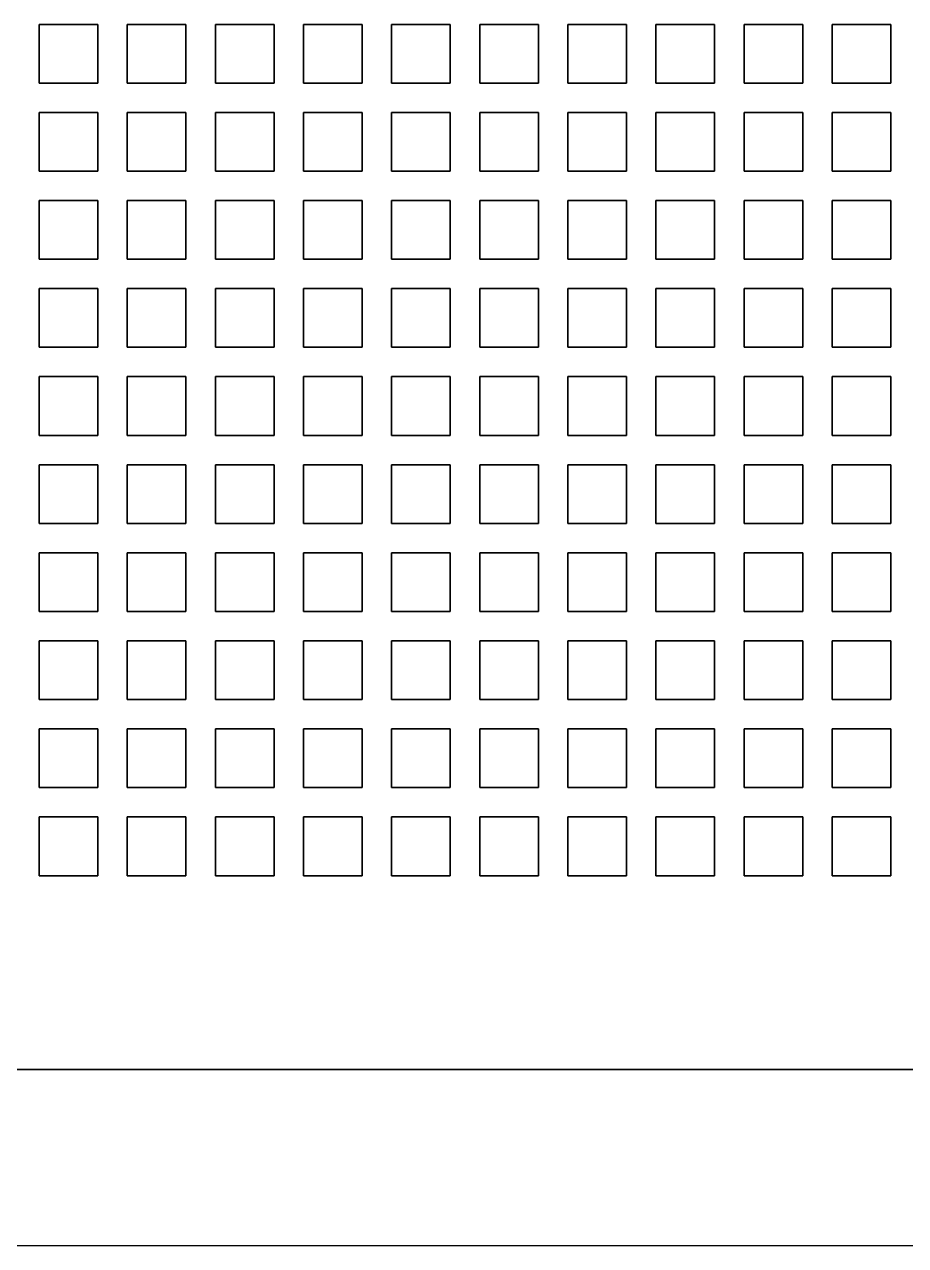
# Model space of a CAD drawing. Header units: millimetres. Extents: x 0 to 840, y -1485 to 297.
# Drawn here: x 91.873 to 93.373, y -1358.13 to -1356.05 of the extents above; entities that cross this region are included whole.
import ezdxf

# ---------------------------------------------------------------- set-up
doc = ezdxf.new("R2010")
doc.units = ezdxf.units.MM

# ---------------------------------------------------------------- blocks, each defined once
blk = doc.blocks.new('XT2_3P ABB')
blk.add_line((-4.5, 12.4), (-4.5, 0.6))
at = {"color": 7, "lineweight": 35}
blk.add_line((-4.2, 8.9), (-4.2, 3.55), dxfattribs=at)
blk.add_line((-4.2, 8.9), (-4.2, 3.55), dxfattribs=at)
at = {"color": 7, "lineweight": 35, "ltscale": 0.025}
for p, q in [((-3.87, 6.88), (-3.87, 6.78)), ((-3.77, 6.88), (-3.87, 6.88)), ((-3.87, 6.88), (-3.87, 6.78)), ((-3.77, 6.88), (-3.87, 6.88)), ((-3.77, 6.88), (-3.77, 6.78)), ((-3.77, 6.88), (-3.77, 6.78)), ((-3.72, 6.88), (-3.72, 6.78)), ((-3.62, 6.88), (-3.72, 6.88)), ((-3.72, 6.88), (-3.72, 6.78)), ((-3.62, 6.88), (-3.72, 6.88)), ((-3.62, 6.88), (-3.62, 6.78)), ((-3.62, 6.88), (-3.62, 6.78)), ((-3.57, 6.88), (-3.57, 6.78)), ((-3.47, 6.88), (-3.57, 6.88)), ((-3.57, 6.88), (-3.57, 6.78)), ((-3.47, 6.88), (-3.57, 6.88)), ((-3.47, 6.88), (-3.47, 6.78)), ((-3.47, 6.88), (-3.47, 6.78)), ((-3.42, 6.88), (-3.42, 6.78)), ((-3.32, 6.88), (-3.42, 6.88)), ((-3.42, 6.88), (-3.42, 6.78)), ((-3.32, 6.88), (-3.42, 6.88)), ((-3.32, 6.88), (-3.32, 6.78)), ((-3.32, 6.88), (-3.32, 6.78)), ((-3.27, 6.88), (-3.27, 6.78)), ((-3.17, 6.88), (-3.27, 6.88)), ((-3.27, 6.88), (-3.27, 6.78)), ((-3.17, 6.88), (-3.27, 6.88)), ((-3.17, 6.88), (-3.17, 6.78)), ((-3.17, 6.88), (-3.17, 6.78)), ((-3.12, 6.88), (-3.12, 6.78)), ((-3.02, 6.88), (-3.12, 6.88)), ((-3.12, 6.88), (-3.12, 6.78)), ((-3.02, 6.88), (-3.12, 6.88)), ((-3.02, 6.88), (-3.02, 6.78)), ((-3.02, 6.88), (-3.02, 6.78)), ((-2.97, 6.88), (-2.97, 6.78)), ((-2.87, 6.88), (-2.97, 6.88)), ((-2.97, 6.88), (-2.97, 6.78)), ((-2.87, 6.88), (-2.97, 6.88)), ((-2.87, 6.88), (-2.87, 6.78)), ((-2.87, 6.88), (-2.87, 6.78)), ((-2.82, 6.88), (-2.82, 6.78)), ((-2.72, 6.88), (-2.82, 6.88)), ((-2.82, 6.88), (-2.82, 6.78)), ((-2.72, 6.88), (-2.82, 6.88)), ((-2.72, 6.88), (-2.72, 6.78)), ((-2.72, 6.88), (-2.72, 6.78)), ((-2.67, 6.88), (-2.67, 6.78)), ((-2.57, 6.88), (-2.67, 6.88)), ((-2.67, 6.88), (-2.67, 6.78)), ((-2.57, 6.88), (-2.67, 6.88)), ((-2.57, 6.88), (-2.57, 6.78)), ((-2.57, 6.88), (-2.57, 6.78)), ((-2.52, 6.88), (-2.52, 6.78)), ((-2.42, 6.88), (-2.52, 6.88)), ((-2.52, 6.88), (-2.52, 6.78)), ((-2.42, 6.88), (-2.52, 6.88)), ((-2.42, 6.88), (-2.42, 6.78)), ((-2.42, 6.88), (-2.42, 6.78)), ((-3.77, 6.78), (-3.87, 6.78)), ((-3.77, 6.78), (-3.87, 6.78)), ((-3.62, 6.78), (-3.72, 6.78)), ((-3.62, 6.78), (-3.72, 6.78)), ((-3.47, 6.78), (-3.57, 6.78)), ((-3.47, 6.78), (-3.57, 6.78)), ((-3.32, 6.78), (-3.42, 6.78)), ((-3.32, 6.78), (-3.42, 6.78)), ((-3.17, 6.78), (-3.27, 6.78)), ((-3.17, 6.78), (-3.27, 6.78)), ((-3.02, 6.78), (-3.12, 6.78)), ((-3.02, 6.78), (-3.12, 6.78)), ((-2.87, 6.78), (-2.97, 6.78)), ((-2.87, 6.78), (-2.97, 6.78)), ((-2.72, 6.78), (-2.82, 6.78)), ((-2.72, 6.78), (-2.82, 6.78)), ((-2.57, 6.78), (-2.67, 6.78)), ((-2.57, 6.78), (-2.67, 6.78)), ((-2.42, 6.78), (-2.52, 6.78)), ((-2.42, 6.78), (-2.52, 6.78)), ((-3.87, 6.73), (-3.87, 6.63)), ((-3.77, 6.73), (-3.87, 6.73)), ((-3.87, 6.73), (-3.87, 6.63)), ((-3.77, 6.73), (-3.87, 6.73)), ((-3.77, 6.73), (-3.77, 6.63)), ((-3.77, 6.73), (-3.77, 6.63)), ((-3.72, 6.73), (-3.72, 6.63)), ((-3.62, 6.73), (-3.72, 6.73)), ((-3.72, 6.73), (-3.72, 6.63)), ((-3.62, 6.73), (-3.72, 6.73)), ((-3.62, 6.73), (-3.62, 6.63)), ((-3.62, 6.73), (-3.62, 6.63)), ((-3.57, 6.73), (-3.57, 6.63)), ((-3.47, 6.73), (-3.57, 6.73)), ((-3.57, 6.73), (-3.57, 6.63)), ((-3.47, 6.73), (-3.57, 6.73)), ((-3.47, 6.73), (-3.47, 6.63)), ((-3.47, 6.73), (-3.47, 6.63)), ((-3.42, 6.73), (-3.42, 6.63)), ((-3.32, 6.73), (-3.42, 6.73)), ((-3.42, 6.73), (-3.42, 6.63)), ((-3.32, 6.73), (-3.42, 6.73)), ((-3.32, 6.73), (-3.32, 6.63)), ((-3.32, 6.73), (-3.32, 6.63)), ((-3.27, 6.73), (-3.27, 6.63)), ((-3.17, 6.73), (-3.27, 6.73)), ((-3.27, 6.73), (-3.27, 6.63)), ((-3.17, 6.73), (-3.27, 6.73)), ((-3.17, 6.73), (-3.17, 6.63)), ((-3.17, 6.73), (-3.17, 6.63)), ((-3.12, 6.73), (-3.12, 6.63)), ((-3.02, 6.73), (-3.12, 6.73)), ((-3.12, 6.73), (-3.12, 6.63)), ((-3.02, 6.73), (-3.12, 6.73)), ((-3.02, 6.73), (-3.02, 6.63)), ((-3.02, 6.73), (-3.02, 6.63)), ((-2.97, 6.73), (-2.97, 6.63)), ((-2.87, 6.73), (-2.97, 6.73)), ((-2.97, 6.73), (-2.97, 6.63)), ((-2.87, 6.73), (-2.97, 6.73)), ((-2.87, 6.73), (-2.87, 6.63)), ((-2.87, 6.73), (-2.87, 6.63)), ((-2.82, 6.73), (-2.82, 6.63)), ((-2.72, 6.73), (-2.82, 6.73)), ((-2.82, 6.73), (-2.82, 6.63)), ((-2.72, 6.73), (-2.82, 6.73)), ((-2.72, 6.73), (-2.72, 6.63)), ((-2.72, 6.73), (-2.72, 6.63)), ((-2.67, 6.73), (-2.67, 6.63)), ((-2.57, 6.73), (-2.67, 6.73)), ((-2.67, 6.73), (-2.67, 6.63)), ((-2.57, 6.73), (-2.67, 6.73)), ((-2.57, 6.73), (-2.57, 6.63)), ((-2.57, 6.73), (-2.57, 6.63)), ((-2.52, 6.73), (-2.52, 6.63)), ((-2.42, 6.73), (-2.52, 6.73)), ((-2.52, 6.73), (-2.52, 6.63)), ((-2.42, 6.73), (-2.52, 6.73)), ((-2.42, 6.73), (-2.42, 6.63)), ((-2.42, 6.73), (-2.42, 6.63)), ((-3.77, 6.63), (-3.87, 6.63)), ((-3.77, 6.63), (-3.87, 6.63)), ((-3.62, 6.63), (-3.72, 6.63)), ((-3.62, 6.63), (-3.72, 6.63)), ((-3.47, 6.63), (-3.57, 6.63)), ((-3.47, 6.63), (-3.57, 6.63)), ((-3.32, 6.63), (-3.42, 6.63)), ((-3.32, 6.63), (-3.42, 6.63)), ((-3.17, 6.63), (-3.27, 6.63)), ((-3.17, 6.63), (-3.27, 6.63)), ((-3.02, 6.63), (-3.12, 6.63)), ((-3.02, 6.63), (-3.12, 6.63)), ((-2.87, 6.63), (-2.97, 6.63)), ((-2.87, 6.63), (-2.97, 6.63)), ((-2.72, 6.63), (-2.82, 6.63)), ((-2.72, 6.63), (-2.82, 6.63)), ((-2.57, 6.63), (-2.67, 6.63)), ((-2.57, 6.63), (-2.67, 6.63)), ((-2.42, 6.63), (-2.52, 6.63)), ((-2.42, 6.63), (-2.52, 6.63)), ((-3.87, 6.58), (-3.87, 6.48)), ((-3.77, 6.58), (-3.87, 6.58)), ((-3.87, 6.58), (-3.87, 6.48)), ((-3.77, 6.58), (-3.87, 6.58)), ((-3.77, 6.58), (-3.77, 6.48)), ((-3.77, 6.58), (-3.77, 6.48)), ((-3.72, 6.58), (-3.72, 6.48)), ((-3.62, 6.58), (-3.72, 6.58)), ((-3.72, 6.58), (-3.72, 6.48)), ((-3.62, 6.58), (-3.72, 6.58)), ((-3.62, 6.58), (-3.62, 6.48)), ((-3.62, 6.58), (-3.62, 6.48)), ((-3.57, 6.58), (-3.57, 6.48)), ((-3.47, 6.58), (-3.57, 6.58)), ((-3.57, 6.58), (-3.57, 6.48)), ((-3.47, 6.58), (-3.57, 6.58)), ((-3.47, 6.58), (-3.47, 6.48)), ((-3.47, 6.58), (-3.47, 6.48)), ((-3.42, 6.58), (-3.42, 6.48)), ((-3.32, 6.58), (-3.42, 6.58)), ((-3.42, 6.58), (-3.42, 6.48)), ((-3.32, 6.58), (-3.42, 6.58)), ((-3.32, 6.58), (-3.32, 6.48)), ((-3.32, 6.58), (-3.32, 6.48)), ((-3.27, 6.58), (-3.27, 6.48)), ((-3.17, 6.58), (-3.27, 6.58)), ((-3.27, 6.58), (-3.27, 6.48)), ((-3.17, 6.58), (-3.27, 6.58)), ((-3.17, 6.58), (-3.17, 6.48)), ((-3.17, 6.58), (-3.17, 6.48)), ((-3.12, 6.58), (-3.12, 6.48)), ((-3.02, 6.58), (-3.12, 6.58)), ((-3.12, 6.58), (-3.12, 6.48)), ((-3.02, 6.58), (-3.12, 6.58)), ((-3.02, 6.58), (-3.02, 6.48)), ((-3.02, 6.58), (-3.02, 6.48)), ((-2.97, 6.58), (-2.97, 6.48)), ((-2.87, 6.58), (-2.97, 6.58)), ((-2.97, 6.58), (-2.97, 6.48)), ((-2.87, 6.58), (-2.97, 6.58)), ((-2.87, 6.58), (-2.87, 6.48)), ((-2.87, 6.58), (-2.87, 6.48)), ((-2.82, 6.58), (-2.82, 6.48)), ((-2.72, 6.58), (-2.82, 6.58)), ((-2.82, 6.58), (-2.82, 6.48)), ((-2.72, 6.58), (-2.82, 6.58)), ((-2.72, 6.58), (-2.72, 6.48)), ((-2.72, 6.58), (-2.72, 6.48)), ((-2.67, 6.58), (-2.67, 6.48)), ((-2.57, 6.58), (-2.67, 6.58)), ((-2.67, 6.58), (-2.67, 6.48)), ((-2.57, 6.58), (-2.67, 6.58)), ((-2.57, 6.58), (-2.57, 6.48)), ((-2.57, 6.58), (-2.57, 6.48)), ((-2.52, 6.58), (-2.52, 6.48)), ((-2.42, 6.58), (-2.52, 6.58)), ((-2.52, 6.58), (-2.52, 6.48)), ((-2.42, 6.58), (-2.52, 6.58)), ((-2.42, 6.58), (-2.42, 6.48)), ((-2.42, 6.58), (-2.42, 6.48)), ((-3.77, 6.48), (-3.87, 6.48)), ((-3.77, 6.48), (-3.87, 6.48)), ((-3.62, 6.48), (-3.72, 6.48)), ((-3.62, 6.48), (-3.72, 6.48)), ((-3.47, 6.48), (-3.57, 6.48)), ((-3.47, 6.48), (-3.57, 6.48)), ((-3.32, 6.48), (-3.42, 6.48)), ((-3.32, 6.48), (-3.42, 6.48)), ((-3.17, 6.48), (-3.27, 6.48)), ((-3.17, 6.48), (-3.27, 6.48)), ((-3.02, 6.48), (-3.12, 6.48)), ((-3.02, 6.48), (-3.12, 6.48)), ((-2.87, 6.48), (-2.97, 6.48)), ((-2.87, 6.48), (-2.97, 6.48)), ((-2.72, 6.48), (-2.82, 6.48)), ((-2.72, 6.48), (-2.82, 6.48)), ((-2.57, 6.48), (-2.67, 6.48)), ((-2.57, 6.48), (-2.67, 6.48)), ((-2.42, 6.48), (-2.52, 6.48)), ((-2.42, 6.48), (-2.52, 6.48)), ((-3.87, 6.43), (-3.87, 6.33)), ((-3.77, 6.43), (-3.87, 6.43)), ((-3.87, 6.43), (-3.87, 6.33)), ((-3.77, 6.43), (-3.87, 6.43)), ((-3.77, 6.43), (-3.77, 6.33)), ((-3.77, 6.43), (-3.77, 6.33)), ((-3.72, 6.43), (-3.72, 6.33)), ((-3.62, 6.43), (-3.72, 6.43)), ((-3.72, 6.43), (-3.72, 6.33)), ((-3.62, 6.43), (-3.72, 6.43)), ((-3.62, 6.43), (-3.62, 6.33)), ((-3.62, 6.43), (-3.62, 6.33)), ((-3.57, 6.43), (-3.57, 6.33)), ((-3.47, 6.43), (-3.57, 6.43)), ((-3.57, 6.43), (-3.57, 6.33)), ((-3.47, 6.43), (-3.57, 6.43)), ((-3.47, 6.43), (-3.47, 6.33)), ((-3.47, 6.43), (-3.47, 6.33)), ((-3.42, 6.43), (-3.42, 6.33)), ((-3.32, 6.43), (-3.42, 6.43)), ((-3.42, 6.43), (-3.42, 6.33)), ((-3.32, 6.43), (-3.42, 6.43)), ((-3.32, 6.43), (-3.32, 6.33)), ((-3.32, 6.43), (-3.32, 6.33)), ((-3.27, 6.43), (-3.27, 6.33)), ((-3.17, 6.43), (-3.27, 6.43)), ((-3.27, 6.43), (-3.27, 6.33)), ((-3.17, 6.43), (-3.27, 6.43)), ((-3.17, 6.43), (-3.17, 6.33)), ((-3.17, 6.43), (-3.17, 6.33)), ((-3.12, 6.43), (-3.12, 6.33)), ((-3.02, 6.43), (-3.12, 6.43)), ((-3.12, 6.43), (-3.12, 6.33)), ((-3.02, 6.43), (-3.12, 6.43)), ((-3.02, 6.43), (-3.02, 6.33)), ((-3.02, 6.43), (-3.02, 6.33)), ((-2.97, 6.43), (-2.97, 6.33)), ((-2.87, 6.43), (-2.97, 6.43)), ((-2.97, 6.43), (-2.97, 6.33)), ((-2.87, 6.43), (-2.97, 6.43)), ((-2.87, 6.43), (-2.87, 6.33)), ((-2.87, 6.43), (-2.87, 6.33)), ((-2.82, 6.43), (-2.82, 6.33)), ((-2.72, 6.43), (-2.82, 6.43)), ((-2.82, 6.43), (-2.82, 6.33)), ((-2.72, 6.43), (-2.82, 6.43)), ((-2.72, 6.43), (-2.72, 6.33)), ((-2.72, 6.43), (-2.72, 6.33)), ((-2.67, 6.43), (-2.67, 6.33)), ((-2.57, 6.43), (-2.67, 6.43)), ((-2.67, 6.43), (-2.67, 6.33)), ((-2.57, 6.43), (-2.67, 6.43)), ((-2.57, 6.43), (-2.57, 6.33)), ((-2.57, 6.43), (-2.57, 6.33)), ((-2.52, 6.43), (-2.52, 6.33)), ((-2.42, 6.43), (-2.52, 6.43)), ((-2.52, 6.43), (-2.52, 6.33)), ((-2.42, 6.43), (-2.52, 6.43)), ((-2.42, 6.43), (-2.42, 6.33)), ((-2.42, 6.43), (-2.42, 6.33)), ((-3.77, 6.33), (-3.87, 6.33)), ((-3.77, 6.33), (-3.87, 6.33)), ((-3.62, 6.33), (-3.72, 6.33)), ((-3.62, 6.33), (-3.72, 6.33)), ((-3.47, 6.33), (-3.57, 6.33)), ((-3.47, 6.33), (-3.57, 6.33)), ((-3.32, 6.33), (-3.42, 6.33)), ((-3.32, 6.33), (-3.42, 6.33)), ((-3.17, 6.33), (-3.27, 6.33)), ((-3.17, 6.33), (-3.27, 6.33)), ((-3.02, 6.33), (-3.12, 6.33)), ((-3.02, 6.33), (-3.12, 6.33)), ((-2.87, 6.33), (-2.97, 6.33)), ((-2.87, 6.33), (-2.97, 6.33)), ((-2.72, 6.33), (-2.82, 6.33)), ((-2.72, 6.33), (-2.82, 6.33)), ((-2.57, 6.33), (-2.67, 6.33)), ((-2.57, 6.33), (-2.67, 6.33)), ((-2.42, 6.33), (-2.52, 6.33)), ((-2.42, 6.33), (-2.52, 6.33)), ((-3.87, 6.28), (-3.87, 6.18)), ((-3.77, 6.28), (-3.87, 6.28)), ((-3.87, 6.28), (-3.87, 6.18)), ((-3.77, 6.28), (-3.87, 6.28)), ((-3.77, 6.28), (-3.77, 6.18)), ((-3.77, 6.28), (-3.77, 6.18)), ((-3.72, 6.28), (-3.72, 6.18)), ((-3.62, 6.28), (-3.72, 6.28)), ((-3.72, 6.28), (-3.72, 6.18)), ((-3.62, 6.28), (-3.72, 6.28)), ((-3.62, 6.28), (-3.62, 6.18)), ((-3.62, 6.28), (-3.62, 6.18)), ((-3.57, 6.28), (-3.57, 6.18)), ((-3.47, 6.28), (-3.57, 6.28)), ((-3.57, 6.28), (-3.57, 6.18)), ((-3.47, 6.28), (-3.57, 6.28)), ((-3.47, 6.28), (-3.47, 6.18)), ((-3.47, 6.28), (-3.47, 6.18)), ((-3.42, 6.28), (-3.42, 6.18)), ((-3.32, 6.28), (-3.42, 6.28)), ((-3.42, 6.28), (-3.42, 6.18)), ((-3.32, 6.28), (-3.42, 6.28)), ((-3.32, 6.28), (-3.32, 6.18)), ((-3.32, 6.28), (-3.32, 6.18)), ((-3.27, 6.28), (-3.27, 6.18)), ((-3.17, 6.28), (-3.27, 6.28)), ((-3.27, 6.28), (-3.27, 6.18)), ((-3.17, 6.28), (-3.27, 6.28)), ((-3.17, 6.28), (-3.17, 6.18)), ((-3.17, 6.28), (-3.17, 6.18)), ((-3.12, 6.28), (-3.12, 6.18)), ((-3.02, 6.28), (-3.12, 6.28)), ((-3.12, 6.28), (-3.12, 6.18)), ((-3.02, 6.28), (-3.12, 6.28)), ((-3.02, 6.28), (-3.02, 6.18)), ((-3.02, 6.28), (-3.02, 6.18)), ((-2.97, 6.28), (-2.97, 6.18)), ((-2.87, 6.28), (-2.97, 6.28)), ((-2.97, 6.28), (-2.97, 6.18)), ((-2.87, 6.28), (-2.97, 6.28)), ((-2.87, 6.28), (-2.87, 6.18)), ((-2.87, 6.28), (-2.87, 6.18)), ((-2.82, 6.28), (-2.82, 6.18)), ((-2.72, 6.28), (-2.82, 6.28)), ((-2.82, 6.28), (-2.82, 6.18)), ((-2.72, 6.28), (-2.82, 6.28)), ((-2.72, 6.28), (-2.72, 6.18)), ((-2.72, 6.28), (-2.72, 6.18)), ((-2.67, 6.28), (-2.67, 6.18)), ((-2.57, 6.28), (-2.67, 6.28)), ((-2.67, 6.28), (-2.67, 6.18)), ((-2.57, 6.28), (-2.67, 6.28)), ((-2.57, 6.28), (-2.57, 6.18)), ((-2.57, 6.28), (-2.57, 6.18)), ((-2.52, 6.28), (-2.52, 6.18)), ((-2.42, 6.28), (-2.52, 6.28)), ((-2.52, 6.28), (-2.52, 6.18)), ((-2.42, 6.28), (-2.52, 6.28)), ((-2.42, 6.28), (-2.42, 6.18)), ((-2.42, 6.28), (-2.42, 6.18)), ((-3.77, 6.18), (-3.87, 6.18)), ((-3.77, 6.18), (-3.87, 6.18)), ((-3.62, 6.18), (-3.72, 6.18)), ((-3.62, 6.18), (-3.72, 6.18)), ((-3.47, 6.18), (-3.57, 6.18)), ((-3.47, 6.18), (-3.57, 6.18)), ((-3.32, 6.18), (-3.42, 6.18)), ((-3.32, 6.18), (-3.42, 6.18)), ((-3.17, 6.18), (-3.27, 6.18)), ((-3.17, 6.18), (-3.27, 6.18)), ((-3.02, 6.18), (-3.12, 6.18)), ((-3.02, 6.18), (-3.12, 6.18)), ((-2.87, 6.18), (-2.97, 6.18)), ((-2.87, 6.18), (-2.97, 6.18)), ((-2.72, 6.18), (-2.82, 6.18)), ((-2.72, 6.18), (-2.82, 6.18)), ((-2.57, 6.18), (-2.67, 6.18)), ((-2.57, 6.18), (-2.67, 6.18)), ((-2.42, 6.18), (-2.52, 6.18)), ((-2.42, 6.18), (-2.52, 6.18)), ((-3.87, 6.13), (-3.87, 6.03)), ((-3.77, 6.13), (-3.87, 6.13)), ((-3.87, 6.13), (-3.87, 6.03)), ((-3.77, 6.13), (-3.87, 6.13)), ((-3.77, 6.13), (-3.77, 6.03)), ((-3.77, 6.13), (-3.77, 6.03)), ((-3.72, 6.13), (-3.72, 6.03)), ((-3.62, 6.13), (-3.72, 6.13)), ((-3.72, 6.13), (-3.72, 6.03)), ((-3.62, 6.13), (-3.72, 6.13)), ((-3.62, 6.13), (-3.62, 6.03)), ((-3.62, 6.13), (-3.62, 6.03)), ((-3.57, 6.13), (-3.57, 6.03)), ((-3.47, 6.13), (-3.57, 6.13)), ((-3.57, 6.13), (-3.57, 6.03)), ((-3.47, 6.13), (-3.57, 6.13)), ((-3.47, 6.13), (-3.47, 6.03)), ((-3.47, 6.13), (-3.47, 6.03)), ((-3.42, 6.13), (-3.42, 6.03)), ((-3.32, 6.13), (-3.42, 6.13)), ((-3.42, 6.13), (-3.42, 6.03)), ((-3.32, 6.13), (-3.42, 6.13)), ((-3.32, 6.13), (-3.32, 6.03)), ((-3.32, 6.13), (-3.32, 6.03)), ((-3.27, 6.13), (-3.27, 6.03)), ((-3.17, 6.13), (-3.27, 6.13)), ((-3.27, 6.13), (-3.27, 6.03)), ((-3.17, 6.13), (-3.27, 6.13)), ((-3.17, 6.13), (-3.17, 6.03)), ((-3.17, 6.13), (-3.17, 6.03)), ((-3.12, 6.13), (-3.12, 6.03)), ((-3.02, 6.13), (-3.12, 6.13)), ((-3.12, 6.13), (-3.12, 6.03)), ((-3.02, 6.13), (-3.12, 6.13)), ((-3.02, 6.13), (-3.02, 6.03)), ((-3.02, 6.13), (-3.02, 6.03)), ((-2.97, 6.13), (-2.97, 6.03)), ((-2.87, 6.13), (-2.97, 6.13)), ((-2.97, 6.13), (-2.97, 6.03)), ((-2.87, 6.13), (-2.97, 6.13)), ((-2.87, 6.13), (-2.87, 6.03)), ((-2.87, 6.13), (-2.87, 6.03)), ((-2.82, 6.13), (-2.82, 6.03)), ((-2.72, 6.13), (-2.82, 6.13)), ((-2.82, 6.13), (-2.82, 6.03)), ((-2.72, 6.13), (-2.82, 6.13)), ((-2.72, 6.13), (-2.72, 6.03)), ((-2.72, 6.13), (-2.72, 6.03)), ((-2.67, 6.13), (-2.67, 6.03)), ((-2.57, 6.13), (-2.67, 6.13)), ((-2.67, 6.13), (-2.67, 6.03)), ((-2.57, 6.13), (-2.67, 6.13)), ((-2.57, 6.13), (-2.57, 6.03)), ((-2.57, 6.13), (-2.57, 6.03)), ((-2.52, 6.13), (-2.52, 6.03)), ((-2.42, 6.13), (-2.52, 6.13)), ((-2.52, 6.13), (-2.52, 6.03)), ((-2.42, 6.13), (-2.52, 6.13)), ((-2.42, 6.13), (-2.42, 6.03)), ((-2.42, 6.13), (-2.42, 6.03)), ((-3.77, 6.03), (-3.87, 6.03)), ((-3.77, 6.03), (-3.87, 6.03)), ((-3.62, 6.03), (-3.72, 6.03)), ((-3.62, 6.03), (-3.72, 6.03)), ((-3.47, 6.03), (-3.57, 6.03)), ((-3.47, 6.03), (-3.57, 6.03)), ((-3.32, 6.03), (-3.42, 6.03)), ((-3.32, 6.03), (-3.42, 6.03)), ((-3.17, 6.03), (-3.27, 6.03)), ((-3.17, 6.03), (-3.27, 6.03)), ((-3.02, 6.03), (-3.12, 6.03)), ((-3.02, 6.03), (-3.12, 6.03)), ((-2.87, 6.03), (-2.97, 6.03)), ((-2.87, 6.03), (-2.97, 6.03)), ((-2.72, 6.03), (-2.82, 6.03)), ((-2.72, 6.03), (-2.82, 6.03)), ((-2.57, 6.03), (-2.67, 6.03)), ((-2.57, 6.03), (-2.67, 6.03)), ((-2.42, 6.03), (-2.52, 6.03)), ((-2.42, 6.03), (-2.52, 6.03)), ((-3.87, 5.98), (-3.87, 5.88)), ((-3.77, 5.98), (-3.87, 5.98)), ((-3.87, 5.98), (-3.87, 5.88)), ((-3.77, 5.98), (-3.87, 5.98)), ((-3.77, 5.98), (-3.77, 5.88)), ((-3.77, 5.98), (-3.77, 5.88)), ((-3.72, 5.98), (-3.72, 5.88)), ((-3.62, 5.98), (-3.72, 5.98)), ((-3.72, 5.98), (-3.72, 5.88)), ((-3.62, 5.98), (-3.72, 5.98)), ((-3.62, 5.98), (-3.62, 5.88)), ((-3.62, 5.98), (-3.62, 5.88)), ((-3.57, 5.98), (-3.57, 5.88)), ((-3.47, 5.98), (-3.57, 5.98)), ((-3.57, 5.98), (-3.57, 5.88)), ((-3.47, 5.98), (-3.57, 5.98)), ((-3.47, 5.98), (-3.47, 5.88)), ((-3.47, 5.98), (-3.47, 5.88)), ((-3.42, 5.98), (-3.42, 5.88)), ((-3.32, 5.98), (-3.42, 5.98)), ((-3.42, 5.98), (-3.42, 5.88)), ((-3.32, 5.98), (-3.42, 5.98)), ((-3.32, 5.98), (-3.32, 5.88)), ((-3.32, 5.98), (-3.32, 5.88)), ((-3.27, 5.98), (-3.27, 5.88)), ((-3.17, 5.98), (-3.27, 5.98)), ((-3.27, 5.98), (-3.27, 5.88)), ((-3.17, 5.98), (-3.27, 5.98)), ((-3.17, 5.98), (-3.17, 5.88)), ((-3.17, 5.98), (-3.17, 5.88)), ((-3.12, 5.98), (-3.12, 5.88)), ((-3.02, 5.98), (-3.12, 5.98)), ((-3.12, 5.98), (-3.12, 5.88)), ((-3.02, 5.98), (-3.12, 5.98)), ((-3.02, 5.98), (-3.02, 5.88)), ((-3.02, 5.98), (-3.02, 5.88)), ((-2.97, 5.98), (-2.97, 5.88)), ((-2.87, 5.98), (-2.97, 5.98)), ((-2.97, 5.98), (-2.97, 5.88)), ((-2.87, 5.98), (-2.97, 5.98)), ((-2.87, 5.98), (-2.87, 5.88)), ((-2.87, 5.98), (-2.87, 5.88)), ((-2.82, 5.98), (-2.82, 5.88)), ((-2.72, 5.98), (-2.82, 5.98)), ((-2.82, 5.98), (-2.82, 5.88)), ((-2.72, 5.98), (-2.82, 5.98)), ((-2.72, 5.98), (-2.72, 5.88)), ((-2.72, 5.98), (-2.72, 5.88)), ((-2.67, 5.98), (-2.67, 5.88)), ((-2.57, 5.98), (-2.67, 5.98)), ((-2.67, 5.98), (-2.67, 5.88)), ((-2.57, 5.98), (-2.67, 5.98)), ((-2.57, 5.98), (-2.57, 5.88)), ((-2.57, 5.98), (-2.57, 5.88)), ((-2.52, 5.98), (-2.52, 5.88)), ((-2.42, 5.98), (-2.52, 5.98)), ((-2.52, 5.98), (-2.52, 5.88)), ((-2.42, 5.98), (-2.52, 5.98)), ((-2.42, 5.98), (-2.42, 5.88)), ((-2.42, 5.98), (-2.42, 5.88)), ((-3.77, 5.88), (-3.87, 5.88)), ((-3.77, 5.88), (-3.87, 5.88)), ((-3.62, 5.88), (-3.72, 5.88)), ((-3.62, 5.88), (-3.72, 5.88)), ((-3.47, 5.88), (-3.57, 5.88)), ((-3.47, 5.88), (-3.57, 5.88)), ((-3.32, 5.88), (-3.42, 5.88)), ((-3.32, 5.88), (-3.42, 5.88)), ((-3.17, 5.88), (-3.27, 5.88)), ((-3.17, 5.88), (-3.27, 5.88)), ((-3.02, 5.88), (-3.12, 5.88)), ((-3.02, 5.88), (-3.12, 5.88)), ((-2.87, 5.88), (-2.97, 5.88)), ((-2.87, 5.88), (-2.97, 5.88)), ((-2.72, 5.88), (-2.82, 5.88)), ((-2.72, 5.88), (-2.82, 5.88)), ((-2.57, 5.88), (-2.67, 5.88)), ((-2.57, 5.88), (-2.67, 5.88)), ((-2.42, 5.88), (-2.52, 5.88)), ((-2.42, 5.88), (-2.52, 5.88)), ((-3.87, 5.83), (-3.87, 5.73)), ((-3.77, 5.83), (-3.87, 5.83)), ((-3.87, 5.83), (-3.87, 5.73)), ((-3.77, 5.83), (-3.87, 5.83)), ((-3.77, 5.83), (-3.77, 5.73)), ((-3.77, 5.83), (-3.77, 5.73)), ((-3.72, 5.83), (-3.72, 5.73)), ((-3.62, 5.83), (-3.72, 5.83)), ((-3.72, 5.83), (-3.72, 5.73)), ((-3.62, 5.83), (-3.72, 5.83)), ((-3.62, 5.83), (-3.62, 5.73)), ((-3.62, 5.83), (-3.62, 5.73)), ((-3.57, 5.83), (-3.57, 5.73)), ((-3.47, 5.83), (-3.57, 5.83)), ((-3.57, 5.83), (-3.57, 5.73)), ((-3.47, 5.83), (-3.57, 5.83)), ((-3.47, 5.83), (-3.47, 5.73)), ((-3.47, 5.83), (-3.47, 5.73)), ((-3.42, 5.83), (-3.42, 5.73)), ((-3.32, 5.83), (-3.42, 5.83)), ((-3.42, 5.83), (-3.42, 5.73)), ((-3.32, 5.83), (-3.42, 5.83)), ((-3.32, 5.83), (-3.32, 5.73)), ((-3.32, 5.83), (-3.32, 5.73)), ((-3.27, 5.83), (-3.27, 5.73)), ((-3.17, 5.83), (-3.27, 5.83)), ((-3.27, 5.83), (-3.27, 5.73)), ((-3.17, 5.83), (-3.27, 5.83)), ((-3.17, 5.83), (-3.17, 5.73)), ((-3.17, 5.83), (-3.17, 5.73)), ((-3.12, 5.83), (-3.12, 5.73)), ((-3.02, 5.83), (-3.12, 5.83)), ((-3.12, 5.83), (-3.12, 5.73)), ((-3.02, 5.83), (-3.12, 5.83)), ((-3.02, 5.83), (-3.02, 5.73)), ((-3.02, 5.83), (-3.02, 5.73)), ((-2.97, 5.83), (-2.97, 5.73)), ((-2.87, 5.83), (-2.97, 5.83)), ((-2.97, 5.83), (-2.97, 5.73)), ((-2.87, 5.83), (-2.97, 5.83)), ((-2.87, 5.83), (-2.87, 5.73)), ((-2.87, 5.83), (-2.87, 5.73)), ((-2.82, 5.83), (-2.82, 5.73)), ((-2.72, 5.83), (-2.82, 5.83)), ((-2.82, 5.83), (-2.82, 5.73)), ((-2.72, 5.83), (-2.82, 5.83)), ((-2.72, 5.83), (-2.72, 5.73)), ((-2.72, 5.83), (-2.72, 5.73)), ((-2.67, 5.83), (-2.67, 5.73)), ((-2.57, 5.83), (-2.67, 5.83)), ((-2.67, 5.83), (-2.67, 5.73)), ((-2.57, 5.83), (-2.67, 5.83)), ((-2.57, 5.83), (-2.57, 5.73)), ((-2.57, 5.83), (-2.57, 5.73)), ((-2.52, 5.83), (-2.52, 5.73)), ((-2.42, 5.83), (-2.52, 5.83)), ((-2.52, 5.83), (-2.52, 5.73)), ((-2.42, 5.83), (-2.52, 5.83)), ((-2.42, 5.83), (-2.42, 5.73)), ((-2.42, 5.83), (-2.42, 5.73)), ((-3.77, 5.73), (-3.87, 5.73)), ((-3.77, 5.73), (-3.87, 5.73)), ((-3.62, 5.73), (-3.72, 5.73)), ((-3.62, 5.73), (-3.72, 5.73)), ((-3.47, 5.73), (-3.57, 5.73)), ((-3.47, 5.73), (-3.57, 5.73)), ((-3.32, 5.73), (-3.42, 5.73)), ((-3.32, 5.73), (-3.42, 5.73)), ((-3.17, 5.73), (-3.27, 5.73)), ((-3.17, 5.73), (-3.27, 5.73)), ((-3.02, 5.73), (-3.12, 5.73)), ((-3.02, 5.73), (-3.12, 5.73)), ((-2.87, 5.73), (-2.97, 5.73)), ((-2.87, 5.73), (-2.97, 5.73)), ((-2.72, 5.73), (-2.82, 5.73)), ((-2.72, 5.73), (-2.82, 5.73)), ((-2.57, 5.73), (-2.67, 5.73)), ((-2.57, 5.73), (-2.67, 5.73)), ((-2.42, 5.73), (-2.52, 5.73)), ((-2.42, 5.73), (-2.52, 5.73)), ((-3.87, 5.68), (-3.87, 5.58)), ((-3.77, 5.68), (-3.87, 5.68)), ((-3.87, 5.68), (-3.87, 5.58)), ((-3.77, 5.68), (-3.87, 5.68)), ((-3.77, 5.68), (-3.77, 5.58)), ((-3.77, 5.68), (-3.77, 5.58)), ((-3.72, 5.68), (-3.72, 5.58)), ((-3.62, 5.68), (-3.72, 5.68)), ((-3.72, 5.68), (-3.72, 5.58)), ((-3.62, 5.68), (-3.72, 5.68)), ((-3.62, 5.68), (-3.62, 5.58)), ((-3.62, 5.68), (-3.62, 5.58)), ((-3.57, 5.68), (-3.57, 5.58)), ((-3.47, 5.68), (-3.57, 5.68)), ((-3.57, 5.68), (-3.57, 5.58)), ((-3.47, 5.68), (-3.57, 5.68)), ((-3.47, 5.68), (-3.47, 5.58)), ((-3.47, 5.68), (-3.47, 5.58)), ((-3.42, 5.68), (-3.42, 5.58)), ((-3.32, 5.68), (-3.42, 5.68)), ((-3.42, 5.68), (-3.42, 5.58)), ((-3.32, 5.68), (-3.42, 5.68)), ((-3.32, 5.68), (-3.32, 5.58)), ((-3.32, 5.68), (-3.32, 5.58)), ((-3.27, 5.68), (-3.27, 5.58)), ((-3.17, 5.68), (-3.27, 5.68)), ((-3.27, 5.68), (-3.27, 5.58)), ((-3.17, 5.68), (-3.27, 5.68)), ((-3.17, 5.68), (-3.17, 5.58)), ((-3.17, 5.68), (-3.17, 5.58)), ((-3.12, 5.68), (-3.12, 5.58)), ((-3.02, 5.68), (-3.12, 5.68)), ((-3.12, 5.68), (-3.12, 5.58)), ((-3.02, 5.68), (-3.12, 5.68)), ((-3.02, 5.68), (-3.02, 5.58)), ((-3.02, 5.68), (-3.02, 5.58)), ((-2.97, 5.68), (-2.97, 5.58)), ((-2.87, 5.68), (-2.97, 5.68)), ((-2.97, 5.68), (-2.97, 5.58)), ((-2.87, 5.68), (-2.97, 5.68)), ((-2.87, 5.68), (-2.87, 5.58)), ((-2.87, 5.68), (-2.87, 5.58)), ((-2.82, 5.68), (-2.82, 5.58)), ((-2.72, 5.68), (-2.82, 5.68)), ((-2.82, 5.68), (-2.82, 5.58)), ((-2.72, 5.68), (-2.82, 5.68)), ((-2.72, 5.68), (-2.72, 5.58)), ((-2.72, 5.68), (-2.72, 5.58)), ((-2.67, 5.68), (-2.67, 5.58)), ((-2.57, 5.68), (-2.67, 5.68)), ((-2.67, 5.68), (-2.67, 5.58)), ((-2.57, 5.68), (-2.67, 5.68)), ((-2.57, 5.68), (-2.57, 5.58)), ((-2.57, 5.68), (-2.57, 5.58)), ((-2.52, 5.68), (-2.52, 5.58)), ((-2.42, 5.68), (-2.52, 5.68)), ((-2.52, 5.68), (-2.52, 5.58)), ((-2.42, 5.68), (-2.52, 5.68)), ((-2.42, 5.68), (-2.42, 5.58)), ((-2.42, 5.68), (-2.42, 5.58)), ((-3.77, 5.58), (-3.87, 5.58)), ((-3.77, 5.58), (-3.87, 5.58)), ((-3.62, 5.58), (-3.72, 5.58)), ((-3.62, 5.58), (-3.72, 5.58)), ((-3.47, 5.58), (-3.57, 5.58)), ((-3.47, 5.58), (-3.57, 5.58)), ((-3.32, 5.58), (-3.42, 5.58)), ((-3.32, 5.58), (-3.42, 5.58)), ((-3.17, 5.58), (-3.27, 5.58)), ((-3.17, 5.58), (-3.27, 5.58)), ((-3.02, 5.58), (-3.12, 5.58)), ((-3.02, 5.58), (-3.12, 5.58)), ((-2.87, 5.58), (-2.97, 5.58)), ((-2.87, 5.58), (-2.97, 5.58)), ((-2.72, 5.58), (-2.82, 5.58)), ((-2.72, 5.58), (-2.82, 5.58)), ((-2.57, 5.58), (-2.67, 5.58)), ((-2.57, 5.58), (-2.67, 5.58)), ((-2.42, 5.58), (-2.52, 5.58)), ((-2.42, 5.58), (-2.52, 5.58)), ((-3.87, 5.53), (-3.87, 5.43)), ((-3.77, 5.53), (-3.87, 5.53)), ((-3.87, 5.53), (-3.87, 5.43)), ((-3.77, 5.53), (-3.87, 5.53)), ((-3.77, 5.53), (-3.77, 5.43)), ((-3.77, 5.53), (-3.77, 5.43)), ((-3.72, 5.53), (-3.72, 5.43)), ((-3.62, 5.53), (-3.72, 5.53)), ((-3.72, 5.53), (-3.72, 5.43)), ((-3.62, 5.53), (-3.72, 5.53)), ((-3.62, 5.53), (-3.62, 5.43)), ((-3.62, 5.53), (-3.62, 5.43)), ((-3.57, 5.53), (-3.57, 5.43)), ((-3.47, 5.53), (-3.57, 5.53)), ((-3.57, 5.53), (-3.57, 5.43)), ((-3.47, 5.53), (-3.57, 5.53)), ((-3.47, 5.53), (-3.47, 5.43)), ((-3.47, 5.53), (-3.47, 5.43)), ((-3.42, 5.53), (-3.42, 5.43)), ((-3.32, 5.53), (-3.42, 5.53)), ((-3.42, 5.53), (-3.42, 5.43)), ((-3.32, 5.53), (-3.42, 5.53)), ((-3.32, 5.53), (-3.32, 5.43)), ((-3.32, 5.53), (-3.32, 5.43)), ((-3.27, 5.53), (-3.27, 5.43)), ((-3.17, 5.53), (-3.27, 5.53)), ((-3.27, 5.53), (-3.27, 5.43)), ((-3.17, 5.53), (-3.27, 5.53)), ((-3.17, 5.53), (-3.17, 5.43)), ((-3.17, 5.53), (-3.17, 5.43)), ((-3.12, 5.53), (-3.12, 5.43)), ((-3.02, 5.53), (-3.12, 5.53)), ((-3.12, 5.53), (-3.12, 5.43)), ((-3.02, 5.53), (-3.12, 5.53)), ((-3.02, 5.53), (-3.02, 5.43)), ((-3.02, 5.53), (-3.02, 5.43)), ((-2.97, 5.53), (-2.97, 5.43)), ((-2.87, 5.53), (-2.97, 5.53)), ((-2.97, 5.53), (-2.97, 5.43)), ((-2.87, 5.53), (-2.97, 5.53)), ((-2.87, 5.53), (-2.87, 5.43)), ((-2.87, 5.53), (-2.87, 5.43)), ((-2.82, 5.53), (-2.82, 5.43)), ((-2.72, 5.53), (-2.82, 5.53)), ((-2.82, 5.53), (-2.82, 5.43)), ((-2.72, 5.53), (-2.82, 5.53)), ((-2.72, 5.53), (-2.72, 5.43)), ((-2.72, 5.53), (-2.72, 5.43)), ((-2.67, 5.53), (-2.67, 5.43)), ((-2.57, 5.53), (-2.67, 5.53)), ((-2.67, 5.53), (-2.67, 5.43)), ((-2.57, 5.53), (-2.67, 5.53)), ((-2.57, 5.53), (-2.57, 5.43)), ((-2.57, 5.53), (-2.57, 5.43)), ((-2.52, 5.53), (-2.52, 5.43)), ((-2.42, 5.53), (-2.52, 5.53)), ((-2.52, 5.53), (-2.52, 5.43)), ((-2.42, 5.53), (-2.52, 5.53)), ((-2.42, 5.53), (-2.42, 5.43)), ((-2.42, 5.53), (-2.42, 5.43)), ((-3.77, 5.43), (-3.87, 5.43)), ((-3.77, 5.43), (-3.87, 5.43)), ((-3.62, 5.43), (-3.72, 5.43)), ((-3.62, 5.43), (-3.72, 5.43)), ((-3.47, 5.43), (-3.57, 5.43)), ((-3.47, 5.43), (-3.57, 5.43)), ((-3.32, 5.43), (-3.42, 5.43)), ((-3.32, 5.43), (-3.42, 5.43)), ((-3.17, 5.43), (-3.27, 5.43)), ((-3.17, 5.43), (-3.27, 5.43)), ((-3.02, 5.43), (-3.12, 5.43)), ((-3.02, 5.43), (-3.12, 5.43)), ((-2.87, 5.43), (-2.97, 5.43)), ((-2.87, 5.43), (-2.97, 5.43)), ((-2.72, 5.43), (-2.82, 5.43)), ((-2.72, 5.43), (-2.82, 5.43)), ((-2.57, 5.43), (-2.67, 5.43)), ((-2.57, 5.43), (-2.67, 5.43)), ((-2.42, 5.43), (-2.52, 5.43)), ((-2.42, 5.43), (-2.52, 5.43))]:
    blk.add_line(p, q, dxfattribs=at)

msp = doc.modelspace()

# ---------------------------------------------------------------- block references
at = {"rotation": 90}
msp.add_blockref('XT2_3P ABB', (98.7781, -1353.6295), dxfattribs=at)

doc.saveas('drawing.dxf')
